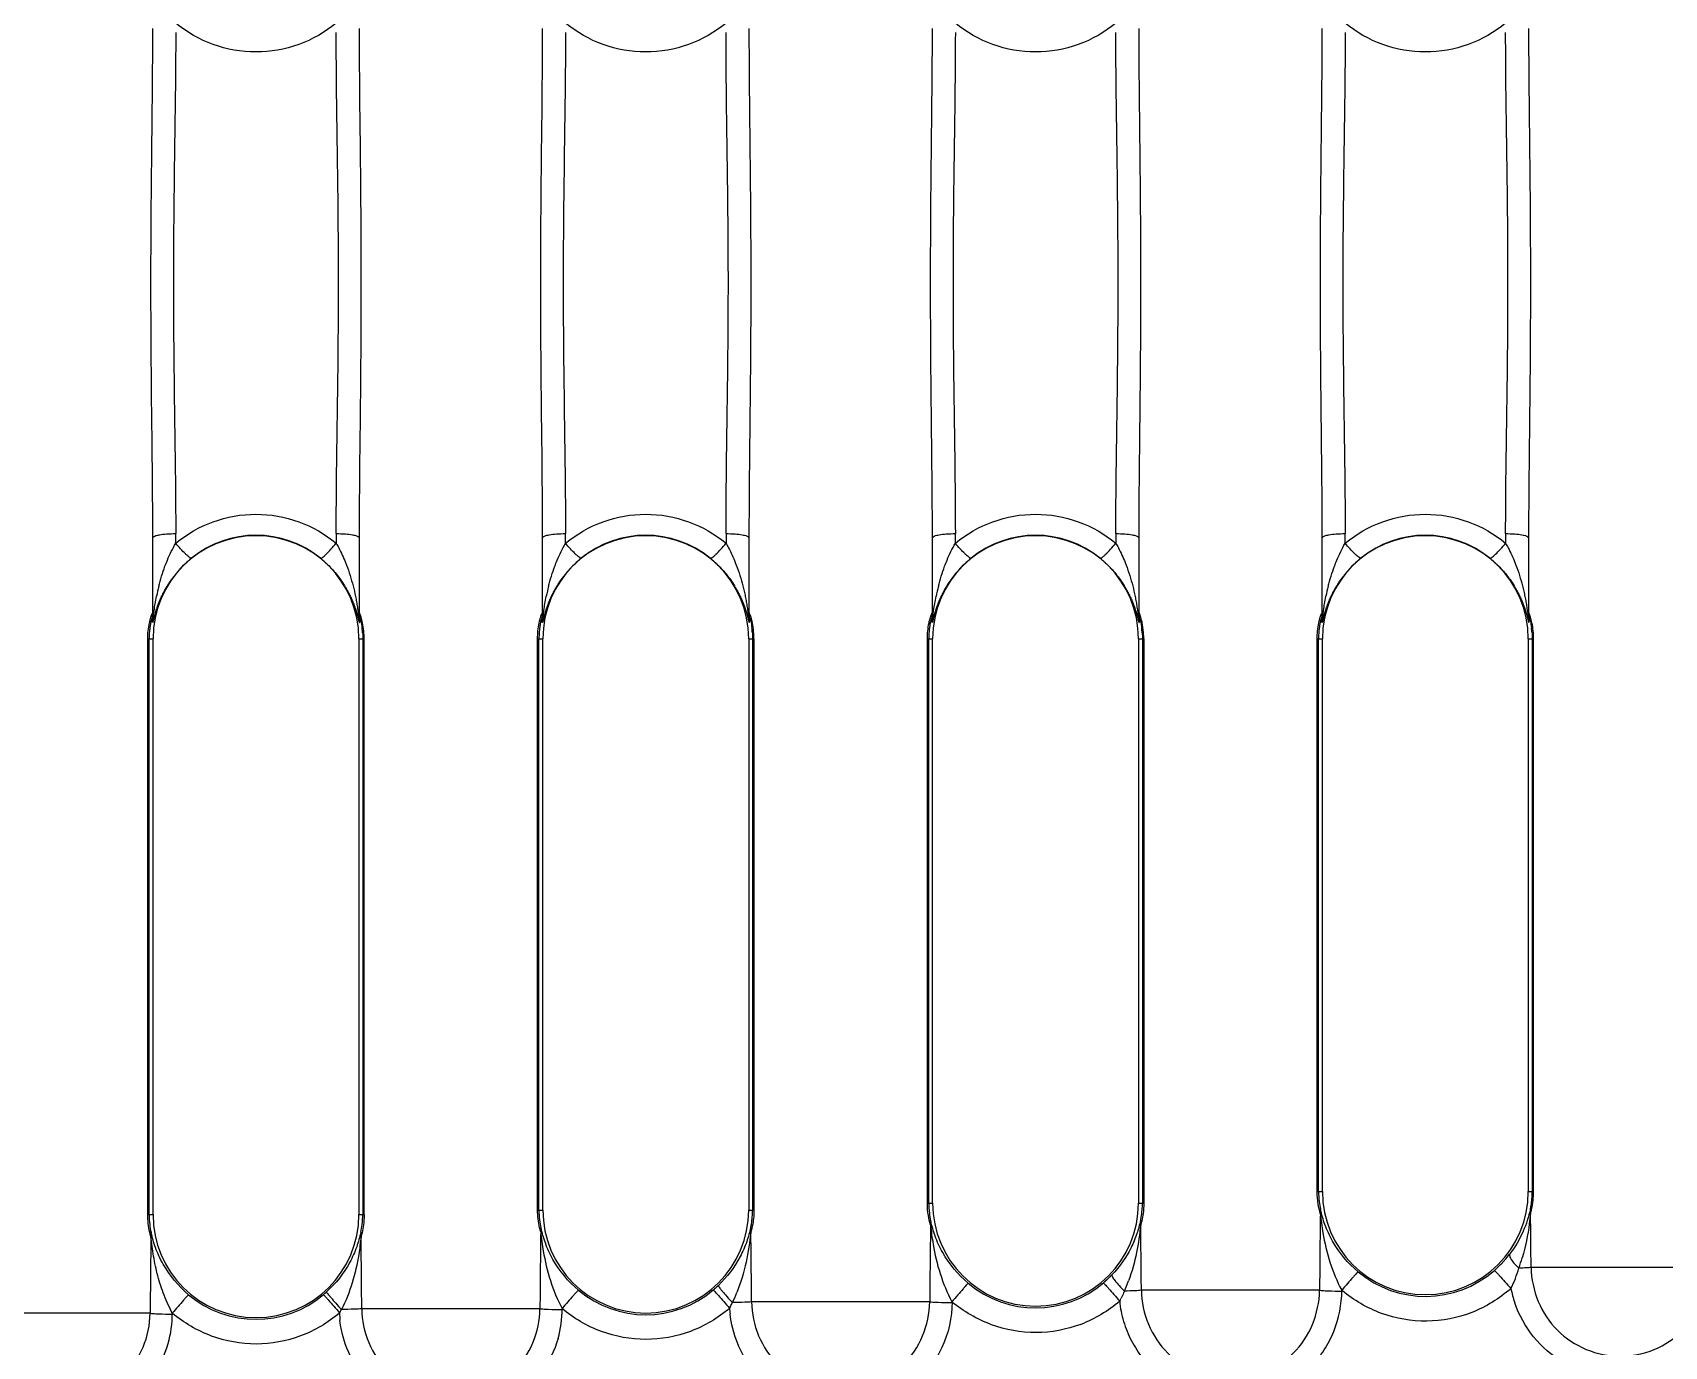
# Model space of a CAD drawing. Header units: millimetres. Extents: x 309 to 11345, y -1340 to 1318.
# Drawn here: x 10781.3 to 10852.8, y -633.1 to -575.5 of the extents above; entities that cross this region are included whole.
import ezdxf

# ---------------------------------------------------------------- set-up
doc = ezdxf.new("R2010")
doc.units = ezdxf.units.MM
doc.header["$LTSCALE"] = 16.335
doc.linetypes.add('HIDDEN', pattern=[0.2, 0.1, -0.1])
doc.layers.get('0').update_dxf_attribs({"linetype": 'CONTINUOUS'})
doc.layers.add('DEFAULT_2', color=8, linetype='HIDDEN')

msp = doc.modelspace()

# ---------------------------------------------------------------- linework, layer by layer
at = {"color": 7, "linetype": 'Continuous'}
for p, q in [((10787.558, -597.858), (10787.558, -597.436)), ((10794.596, -597.436), (10794.596, -597.858)), ((10804.651, -597.858), (10804.651, -597.436)), ((10811.69, -597.436), (10811.69, -597.858)), ((10821.745, -597.858), (10821.745, -597.436)), ((10828.783, -597.436), (10828.783, -597.858)), ((10838.838, -597.858), (10838.838, -597.436)), ((10845.877, -597.436), (10845.877, -597.858)), ((10786.552, -601.155), (10786.552, -597.615)), ((10795.602, -597.615), (10795.602, -601.155)), ((10803.646, -601.155), (10803.646, -597.615)), ((10812.695, -597.615), (10812.695, -601.155)), ((10820.739, -601.155), (10820.739, -597.615)), ((10829.789, -597.615), (10829.789, -601.155)), ((10837.833, -601.155), (10837.833, -597.615)), ((10846.882, -597.615), (10846.882, -601.155)), ((10786.333, -602.043), (10786.563, -602.043)), ((10786.333, -627.281), (10786.333, -602.043)), ((10786.392, -627.281), (10786.392, -602.043)), ((10786.563, -627.281), (10786.563, -602.043)), ((10795.59, -602.043), (10795.82, -602.043)), ((10795.59, -602.043), (10795.59, -627.281)), ((10795.762, -602.043), (10795.762, -627.281)), ((10795.82, -627.282), (10795.82, -602.043)), ((10803.427, -602.043), (10803.657, -602.043)), ((10803.427, -627.08), (10803.427, -602.043)), ((10803.485, -627.08), (10803.485, -602.043)), ((10803.657, -627.08), (10803.657, -602.043)), ((10812.684, -602.043), (10812.914, -602.043)), ((10812.684, -602.043), (10812.684, -627.08)), ((10812.855, -602.043), (10812.855, -627.08)), ((10812.914, -602.043), (10812.914, -627.08)), ((10820.52, -602.043), (10820.75, -602.043)), ((10820.52, -626.779), (10820.52, -602.043)), ((10820.579, -626.779), (10820.579, -602.043)), ((10820.75, -626.779), (10820.75, -602.043)), ((10829.777, -602.043), (10830.007, -602.043)), ((10829.777, -602.043), (10829.777, -626.779)), ((10829.949, -602.043), (10829.949, -626.779)), ((10830.007, -602.043), (10830.007, -626.779)), ((10837.614, -602.043), (10837.844, -602.043)), ((10837.614, -626.276), (10837.614, -602.043)), ((10837.672, -626.276), (10837.672, -602.043)), ((10837.844, -626.276), (10837.844, -602.043)), ((10846.871, -602.043), (10847.101, -602.043)), ((10846.871, -602.043), (10846.871, -626.276)), ((10847.042, -602.043), (10847.042, -626.276)), ((10847.101, -626.276), (10847.101, -602.043)), ((10820.52, -626.779), (10820.75, -626.779)), ((10829.777, -626.779), (10830.007, -626.779)), ((10837.614, -626.276), (10837.844, -626.276)), ((10846.871, -626.276), (10847.101, -626.276)), ((10786.333, -627.281), (10786.563, -627.281)), ((10795.59, -627.281), (10795.82, -627.281)), ((10803.427, -627.08), (10803.657, -627.08)), ((10812.684, -627.08), (10812.914, -627.08)), ((10854.812, -629.594), (10846.993, -629.594)), ((10837.716, -630.6), (10829.903, -630.6)), ((10786.436, -631.605), (10778.624, -631.605)), ((10803.529, -631.404), (10795.717, -631.404)), ((10820.622, -631.102), (10812.81, -631.102))]:
    msp.add_line(p, q, dxfattribs=at)
for centre, radius, start, end in [((10791.077, -602.043), 4.514, 0, 180), ((10791.077, -601.991), 4.481, 50.86466, 129.1354), ((10808.17, -602.043), 4.514, 0, 180), ((10808.17, -601.991), 4.481, 50.86466, 129.1354), ((10825.264, -602.043), 4.514, 0, 180), ((10825.264, -601.991), 4.481, 50.86466, 129.1354), ((10842.357, -602.043), 4.514, 0, 180), ((10842.357, -601.991), 4.481, 50.86466, 129.1354), ((10795.888, -602.04), 9.359, 165.79735, 168.55801), ((10812.981, -602.04), 9.359, 165.79735, 168.55801), ((10830.075, -602.04), 9.359, 165.79735, 168.55801), ((10847.168, -602.04), 9.359, 165.79735, 168.55801), ((10785.517, -600.93), 1.035, 348.04128, 359.98552), ((10796.636, -600.93), 1.035, 180.01362, 191.96027), ((10802.611, -600.93), 1.035, 348.04128, 359.98552), ((10813.73, -600.93), 1.035, 180.01362, 191.96027), ((10819.704, -600.93), 1.035, 348.04128, 359.98552), ((10830.823, -600.93), 1.035, 180.01362, 191.96027), ((10836.798, -600.93), 1.035, 348.04128, 359.98552), ((10847.917, -600.93), 1.035, 180.01362, 191.96027), ((10762.38, -602.22), 24.174, 2.11555, 2.55024), ((10785.559, -601.157), 0.993, 350.09504, 0.08389), ((10796.61, -601.154), 1.008, 180.06088, 189.89018), ((10820.871, -602.262), 25.272, 177.73738, 177.88282), ((10818.692, -602.175), 23.091, 177.44231, 177.73821), ((10791.732, -602.074), 4.031, 4.04084, 7.30981), ((10779.473, -602.22), 24.174, 2.11555, 2.55024), ((10802.653, -601.157), 0.993, 350.09504, 0.08389), ((10813.703, -601.154), 1.008, 180.06088, 189.89018), ((10837.965, -602.262), 25.272, 177.73738, 177.88282), ((10835.785, -602.175), 23.091, 177.44231, 177.73821), ((10808.825, -602.074), 4.031, 4.04084, 7.30981), ((10796.567, -602.22), 24.174, 2.11555, 2.55024), ((10819.746, -601.157), 0.993, 350.09504, 0.08389), ((10830.797, -601.154), 1.008, 180.06088, 189.89018), ((10855.058, -602.262), 25.272, 177.73738, 177.88282), ((10852.879, -602.175), 23.091, 177.44231, 177.73821), ((10825.919, -602.074), 4.031, 4.04084, 7.30981), ((10813.66, -602.22), 24.174, 2.11555, 2.55024), ((10836.84, -601.157), 0.993, 350.09504, 0.08389), ((10847.89, -601.154), 1.008, 180.06088, 189.89018), ((10872.152, -602.262), 25.272, 177.73738, 177.88282), ((10869.972, -602.175), 23.091, 177.44231, 177.73821), ((10843.012, -602.074), 4.031, 4.04084, 7.30981), ((10825.264, -626.779), 4.514, 180, 0), ((10842.357, -626.276), 4.514, 180, 0), ((10791.077, -627.281), 4.514, 180, 0), ((10808.17, -627.08), 4.514, 180, 0), ((11434.6, -635.008), 596.9, 179.253722, 179.576874), ((10226.299, -635.05), 620.718, 0.503649, 0.722529), ((11408.881, -635.979), 605.369, 179.248658, 179.567007), ((10208.526, -635.849), 604.303, 0.450075, 0.740892), ((11418.337, -635.532), 597.731, 179.252742, 179.575403), ((10230.115, -635.383), 599.807, 0.456952, 0.731214), ((11393.796, -636.22), 607.377, 179.24739, 179.564618), ((10186.862, -636.174), 608.873, 0.448827, 0.746627), ((10842.193, -626.049), 4.865, 318.53938, 322.48089), ((10838.776, -626.885), 8.155, 340.33354, 343.72566), ((10825.264, -626.787), 4.581, 229.87777, 310.45416), ((10822.767, -627.786), 6.999, 335.96738, 339.95802), ((10842.358, -626.284), 4.581, 229.88543, 311.28913), ((10791.077, -627.29), 4.581, 229.86667, 310.19174), ((10790.726, -626.877), 5.123, 310.21285, 312.27467), ((10808.171, -627.089), 4.581, 229.8742, 310.25887), ((10806.145, -628.29), 6.484, 333.9275, 338.15803), ((10825.446, -629.186), 3.982, 331.68344, 333.91889), ((10832.651, -630.819), 3.707, 183.9818, 185.58324), ((10850.751, -629.646), 4.724, 190.6546, 198.56307), ((10790.49, -629.259), 4.852, 331.20537, 333.26928), ((10798.999, -631.501), 4.258, 181.26462, 185.64622), ((10808.128, -629.359), 4.233, 331.37282, 332.57069), ((10816.723, -631.095), 4.887, 183.43989, 186.2239), ((10807.221, -628.891), 5.254, 332.60772, 334.66487)]:
    msp.add_arc(centre, radius, start, end, dxfattribs=at)
for points, knots in [([(10794.596, -575.058), (10794.109, -575.461), (10792.985, -576.106), (10791.077, -576.44), (10789.168, -576.106), (10788.045, -575.461), (10787.558, -575.058)], [0, 0, 0, 0, 0.249605, 0.500006, 0.750405, 1, 1, 1, 1]), ([(10811.69, -575.058), (10811.203, -575.461), (10810.079, -576.106), (10808.17, -576.44), (10806.262, -576.106), (10805.138, -575.461), (10804.651, -575.058)], [0, 0, 0, 0, 0.249605, 0.500006, 0.750405, 1, 1, 1, 1]), ([(10828.783, -575.058), (10828.296, -575.461), (10827.172, -576.106), (10825.264, -576.44), (10823.355, -576.106), (10822.232, -575.461), (10821.745, -575.058)], [0, 0, 0, 0, 0.249605, 0.500006, 0.750405, 1, 1, 1, 1]), ([(10845.877, -575.058), (10845.39, -575.461), (10844.266, -576.106), (10842.357, -576.44), (10840.449, -576.106), (10839.325, -575.461), (10838.838, -575.058)], [0, 0, 0, 0, 0.249605, 0.500006, 0.750405, 1, 1, 1, 1]), ([(10786.552, -597.615), (10786.552, -595.761), (10786.501, -592.042), (10786.458, -586.458), (10786.502, -580.874), (10786.552, -577.156), (10786.552, -575.301)], [0, 0, 0, 0, 0.249311, 0.500002, 0.750674, 1, 1, 1, 1]), ([(10787.558, -575.481), (10787.558, -577.304), (10787.494, -580.963), (10787.437, -586.458), (10787.494, -591.954), (10787.558, -595.612), (10787.558, -597.436)], [0, 0, 0, 0, 0.249108, 0.5, 0.750892, 1, 1, 1, 1]), ([(10794.596, -597.436), (10794.596, -595.612), (10794.659, -591.954), (10794.717, -586.458), (10794.659, -580.963), (10794.596, -577.304), (10794.596, -575.481)], [0, 0, 0, 0, 0.249107, 0.499999, 0.750892, 1, 1, 1, 1]), ([(10795.602, -575.301), (10795.602, -577.155), (10795.652, -580.874), (10795.696, -586.458), (10795.652, -592.042), (10795.602, -595.761), (10795.602, -597.615)], [0, 0, 0, 0, 0.249325, 0.5, 0.750675, 1, 1, 1, 1]), ([(10803.646, -597.615), (10803.646, -595.761), (10803.595, -592.042), (10803.551, -586.458), (10803.595, -580.874), (10803.646, -577.156), (10803.646, -575.301)], [0, 0, 0, 0, 0.249311, 0.500002, 0.750674, 1, 1, 1, 1]), ([(10804.651, -575.481), (10804.651, -577.304), (10804.588, -580.963), (10804.53, -586.458), (10804.588, -591.954), (10804.651, -595.612), (10804.651, -597.436)], [0, 0, 0, 0, 0.249108, 0.5, 0.750892, 1, 1, 1, 1]), ([(10811.69, -597.436), (10811.689, -595.612), (10811.753, -591.954), (10811.81, -586.458), (10811.753, -580.963), (10811.69, -577.304), (10811.69, -575.481)], [0, 0, 0, 0, 0.249107, 0.499999, 0.750892, 1, 1, 1, 1]), ([(10812.695, -575.301), (10812.695, -577.155), (10812.746, -580.874), (10812.79, -586.458), (10812.746, -592.042), (10812.695, -595.761), (10812.695, -597.615)], [0, 0, 0, 0, 0.249324, 0.499998, 0.750687, 1, 1, 1, 1]), ([(10820.739, -597.615), (10820.739, -595.761), (10820.688, -592.042), (10820.645, -586.458), (10820.689, -580.874), (10820.739, -577.156), (10820.739, -575.301)], [0, 0, 0, 0, 0.249311, 0.500002, 0.750674, 1, 1, 1, 1]), ([(10821.745, -575.481), (10821.745, -577.304), (10821.681, -580.963), (10821.624, -586.458), (10821.681, -591.954), (10821.745, -595.612), (10821.745, -597.436)], [0, 0, 0, 0, 0.249108, 0.5, 0.750892, 1, 1, 1, 1]), ([(10828.783, -597.436), (10828.783, -595.612), (10828.846, -591.954), (10828.904, -586.458), (10828.846, -580.963), (10828.783, -577.304), (10828.783, -575.481)], [0, 0, 0, 0, 0.249107, 0.499999, 0.750892, 1, 1, 1, 1]), ([(10829.789, -575.301), (10829.789, -577.155), (10829.839, -580.874), (10829.883, -586.458), (10829.839, -592.042), (10829.789, -595.761), (10829.789, -597.615)], [0, 0, 0, 0, 0.249324, 0.499998, 0.750687, 1, 1, 1, 1]), ([(10837.833, -597.615), (10837.833, -595.761), (10837.782, -592.042), (10837.738, -586.458), (10837.782, -580.874), (10837.833, -577.156), (10837.833, -575.301)], [0, 0, 0, 0, 0.249311, 0.500002, 0.750674, 1, 1, 1, 1]), ([(10838.838, -575.481), (10838.838, -577.304), (10838.775, -580.963), (10838.717, -586.458), (10838.775, -591.954), (10838.838, -595.612), (10838.838, -597.436)], [0, 0, 0, 0, 0.249108, 0.5, 0.750892, 1, 1, 1, 1]), ([(10845.877, -597.436), (10845.876, -595.612), (10845.94, -591.954), (10845.997, -586.458), (10845.94, -580.963), (10845.877, -577.304), (10845.877, -575.481)], [0, 0, 0, 0, 0.249107, 0.499999, 0.750892, 1, 1, 1, 1]), ([(10846.882, -575.301), (10846.882, -577.156), (10846.933, -580.874), (10846.977, -586.458), (10846.933, -592.042), (10846.882, -595.761), (10846.882, -597.615)], [0, 0, 0, 0, 0.249332, 0.5, 0.750668, 1, 1, 1, 1]), ([(10787.558, -597.858), (10788.045, -597.456), (10789.168, -596.811), (10791.077, -596.476), (10792.985, -596.811), (10794.109, -597.456), (10794.596, -597.858)], [0, 0, 0, 0, 0.249605, 0.500006, 0.750405, 1, 1, 1, 1]), ([(10804.651, -597.858), (10805.138, -597.456), (10806.262, -596.811), (10808.17, -596.476), (10810.079, -596.811), (10811.203, -597.456), (10811.69, -597.858)], [0, 0, 0, 0, 0.249605, 0.500006, 0.750405, 1, 1, 1, 1]), ([(10821.745, -597.858), (10822.232, -597.456), (10823.355, -596.811), (10825.264, -596.476), (10827.172, -596.811), (10828.296, -597.456), (10828.783, -597.858)], [0, 0, 0, 0, 0.249605, 0.500006, 0.750405, 1, 1, 1, 1]), ([(10838.838, -597.858), (10839.325, -597.456), (10840.449, -596.811), (10842.357, -596.476), (10844.266, -596.811), (10845.39, -597.456), (10845.877, -597.858)], [0, 0, 0, 0, 0.249605, 0.500006, 0.750405, 1, 1, 1, 1]), ([(10786.552, -597.615), (10786.552, -597.579), (10786.682, -597.52), (10786.87, -597.481), (10787.189, -597.443), (10787.424, -597.436), (10787.558, -597.436)], [0, 0, 0, 0, 0.105188, 0.315079, 0.615704, 1, 1, 1, 1]), ([(10794.596, -597.436), (10794.73, -597.436), (10794.964, -597.443), (10795.284, -597.481), (10795.472, -597.52), (10795.601, -597.579), (10795.602, -597.615)], [0, 0, 0, 0, 0.384296, 0.684921, 0.894812, 1, 1, 1, 1]), ([(10803.646, -597.615), (10803.646, -597.579), (10803.776, -597.52), (10803.963, -597.481), (10804.283, -597.443), (10804.518, -597.436), (10804.651, -597.436)], [0, 0, 0, 0, 0.105188, 0.315079, 0.615704, 1, 1, 1, 1]), ([(10811.69, -597.436), (10811.823, -597.436), (10812.058, -597.443), (10812.377, -597.481), (10812.565, -597.52), (10812.695, -597.579), (10812.695, -597.615)], [0, 0, 0, 0, 0.384296, 0.684921, 0.894812, 1, 1, 1, 1]), ([(10820.739, -597.615), (10820.739, -597.579), (10820.869, -597.52), (10821.057, -597.481), (10821.376, -597.443), (10821.611, -597.436), (10821.745, -597.436)], [0, 0, 0, 0, 0.105188, 0.315079, 0.615704, 1, 1, 1, 1]), ([(10828.783, -597.436), (10828.917, -597.436), (10829.151, -597.443), (10829.471, -597.481), (10829.659, -597.52), (10829.788, -597.579), (10829.789, -597.615)], [0, 0, 0, 0, 0.384296, 0.684921, 0.894812, 1, 1, 1, 1]), ([(10837.833, -597.615), (10837.833, -597.579), (10837.963, -597.52), (10838.15, -597.481), (10838.47, -597.443), (10838.705, -597.436), (10838.838, -597.436)], [0, 0, 0, 0, 0.105188, 0.315079, 0.615704, 1, 1, 1, 1]), ([(10845.877, -597.436), (10846.01, -597.436), (10846.245, -597.443), (10846.564, -597.481), (10846.752, -597.52), (10846.882, -597.579), (10846.882, -597.615)], [0, 0, 0, 0, 0.384296, 0.684921, 0.894812, 1, 1, 1, 1]), ([(10787.088, -598.865), (10787.122, -598.776), (10787.258, -598.431), (10787.42, -598.097), (10787.558, -597.858)], [0, 0, 0, 0, 0.256402, 1, 1, 1, 1]), ([(10788.248, -598.515), (10788.236, -598.518), (10788.2, -598.502), (10788.145, -598.466), (10788.069, -598.403), (10787.94, -598.284), (10787.766, -598.1), (10787.628, -597.942), (10787.558, -597.858)], [0, 0, 0, 0, 0.038918, 0.110645, 0.213333, 0.343086, 0.66087, 1, 1, 1, 1]), ([(10793.905, -598.515), (10793.916, -598.518), (10793.948, -598.505), (10793.998, -598.473), (10794.07, -598.417), (10794.197, -598.301), (10794.376, -598.113), (10794.521, -597.948), (10794.596, -597.858)], [0, 0, 0, 0, 0.034384, 0.097734, 0.191301, 0.314583, 0.635993, 1, 1, 1, 1]), ([(10794.596, -597.858), (10794.634, -597.924), (10794.785, -598.198), (10794.915, -598.483), (10795.003, -598.703)], [0, 0, 0, 0, 0.242865, 1, 1, 1, 1]), ([(10804.182, -598.865), (10804.215, -598.776), (10804.351, -598.431), (10804.514, -598.097), (10804.651, -597.858)], [0, 0, 0, 0, 0.256402, 1, 1, 1, 1]), ([(10805.342, -598.515), (10805.33, -598.518), (10805.294, -598.502), (10805.239, -598.466), (10805.162, -598.403), (10805.033, -598.284), (10804.86, -598.1), (10804.721, -597.942), (10804.651, -597.858)], [0, 0, 0, 0, 0.038918, 0.110645, 0.213333, 0.343086, 0.66087, 1, 1, 1, 1]), ([(10810.999, -598.515), (10811.009, -598.518), (10811.041, -598.505), (10811.092, -598.473), (10811.163, -598.417), (10811.29, -598.301), (10811.469, -598.113), (10811.614, -597.948), (10811.69, -597.858)], [0, 0, 0, 0, 0.034384, 0.097734, 0.191301, 0.314583, 0.635993, 1, 1, 1, 1]), ([(10811.69, -597.858), (10811.727, -597.924), (10811.878, -598.198), (10812.008, -598.483), (10812.096, -598.703)], [0, 0, 0, 0, 0.242865, 1, 1, 1, 1]), ([(10821.275, -598.865), (10821.309, -598.776), (10821.445, -598.431), (10821.607, -598.097), (10821.745, -597.858)], [0, 0, 0, 0, 0.256402, 1, 1, 1, 1]), ([(10822.435, -598.515), (10822.423, -598.518), (10822.387, -598.502), (10822.332, -598.466), (10822.256, -598.403), (10822.127, -598.284), (10821.953, -598.1), (10821.815, -597.942), (10821.745, -597.858)], [0, 0, 0, 0, 0.038918, 0.110645, 0.213333, 0.343086, 0.66087, 1, 1, 1, 1]), ([(10828.092, -598.515), (10828.103, -598.518), (10828.135, -598.505), (10828.185, -598.473), (10828.257, -598.417), (10828.384, -598.301), (10828.563, -598.113), (10828.708, -597.948), (10828.783, -597.858)], [0, 0, 0, 0, 0.034384, 0.097734, 0.191301, 0.314583, 0.635993, 1, 1, 1, 1]), ([(10828.783, -597.858), (10828.821, -597.924), (10828.972, -598.198), (10829.102, -598.483), (10829.19, -598.703)], [0, 0, 0, 0, 0.242865, 1, 1, 1, 1]), ([(10838.369, -598.865), (10838.402, -598.776), (10838.538, -598.431), (10838.701, -598.097), (10838.838, -597.858)], [0, 0, 0, 0, 0.256402, 1, 1, 1, 1]), ([(10839.529, -598.515), (10839.517, -598.518), (10839.481, -598.502), (10839.426, -598.466), (10839.349, -598.403), (10839.22, -598.284), (10839.047, -598.1), (10838.908, -597.942), (10838.838, -597.858)], [0, 0, 0, 0, 0.038918, 0.110645, 0.213333, 0.343086, 0.66087, 1, 1, 1, 1]), ([(10845.186, -598.515), (10845.196, -598.518), (10845.228, -598.505), (10845.279, -598.473), (10845.35, -598.417), (10845.477, -598.301), (10845.656, -598.113), (10845.801, -597.948), (10845.877, -597.858)], [0, 0, 0, 0, 0.034384, 0.097734, 0.191301, 0.314583, 0.635993, 1, 1, 1, 1]), ([(10845.877, -597.858), (10845.914, -597.924), (10846.065, -598.198), (10846.195, -598.483), (10846.283, -598.703)], [0, 0, 0, 0, 0.242865, 1, 1, 1, 1]), ([(10788.248, -598.515), (10788.149, -598.595), (10787.769, -598.93), (10787.441, -599.325), (10787.236, -599.643)], [0, 0, 0, 0, 0.252968, 1, 1, 1, 1]), ([(10805.342, -598.515), (10805.242, -598.595), (10804.862, -598.93), (10804.534, -599.325), (10804.329, -599.643)], [0, 0, 0, 0, 0.252968, 1, 1, 1, 1]), ([(10822.435, -598.515), (10822.336, -598.595), (10821.956, -598.93), (10821.628, -599.325), (10821.423, -599.643)], [0, 0, 0, 0, 0.252968, 1, 1, 1, 1]), ([(10839.529, -598.515), (10839.429, -598.595), (10839.049, -598.93), (10838.721, -599.325), (10838.516, -599.643)], [0, 0, 0, 0, 0.252968, 1, 1, 1, 1]), ([(10786.552, -601.156), (10786.552, -601.269), (10786.615, -600.73), (10786.651, -600.531), (10786.693, -600.291), (10786.715, -600.184)], [0, 0, 0, 0, 0.344457, 0.666871, 1, 1, 1, 1]), ([(10795.305, -599.615), (10795.346, -599.769), (10795.402, -600.001), (10795.465, -600.312), (10795.505, -600.542), (10795.541, -600.769), (10795.564, -600.947), (10795.583, -601.089), (10795.586, -601.14), (10795.602, -601.205), (10795.602, -601.167), (10795.602, -601.155)], [0, 0, 0, 0, 0.292118, 0.43776, 0.581279, 0.721057, 0.856797, 0.920099, 0.965443, 0.979589, 1, 1, 1, 1]), ([(10803.646, -601.156), (10803.646, -601.269), (10803.708, -600.73), (10803.744, -600.531), (10803.787, -600.291), (10803.809, -600.184)], [0, 0, 0, 0, 0.344457, 0.666871, 1, 1, 1, 1]), ([(10812.398, -599.615), (10812.44, -599.769), (10812.496, -600.001), (10812.558, -600.312), (10812.599, -600.542), (10812.634, -600.769), (10812.657, -600.947), (10812.676, -601.089), (10812.679, -601.14), (10812.695, -601.205), (10812.695, -601.167), (10812.695, -601.155)], [0, 0, 0, 0, 0.292118, 0.43776, 0.581279, 0.721057, 0.856797, 0.920099, 0.965443, 0.979589, 1, 1, 1, 1]), ([(10820.739, -601.156), (10820.739, -601.269), (10820.802, -600.73), (10820.838, -600.531), (10820.88, -600.291), (10820.902, -600.184)], [0, 0, 0, 0, 0.344457, 0.666871, 1, 1, 1, 1]), ([(10829.492, -599.615), (10829.533, -599.769), (10829.589, -600.001), (10829.652, -600.312), (10829.692, -600.542), (10829.728, -600.769), (10829.751, -600.947), (10829.77, -601.089), (10829.773, -601.14), (10829.789, -601.205), (10829.789, -601.167), (10829.789, -601.155)], [0, 0, 0, 0, 0.292118, 0.43776, 0.581279, 0.721057, 0.856797, 0.920099, 0.965443, 0.979589, 1, 1, 1, 1]), ([(10837.833, -601.156), (10837.833, -601.269), (10837.895, -600.73), (10837.931, -600.531), (10837.974, -600.291), (10837.996, -600.184)], [0, 0, 0, 0, 0.344457, 0.666871, 1, 1, 1, 1]), ([(10846.585, -599.615), (10846.627, -599.769), (10846.683, -600.001), (10846.745, -600.312), (10846.786, -600.542), (10846.821, -600.769), (10846.844, -600.947), (10846.863, -601.089), (10846.866, -601.14), (10846.882, -601.205), (10846.882, -601.167), (10846.882, -601.155)], [0, 0, 0, 0, 0.292118, 0.43776, 0.581279, 0.721057, 0.856797, 0.920099, 0.965443, 0.979589, 1, 1, 1, 1]), ([(10786.333, -602.043), (10786.333, -601.81), (10786.364, -601.487), (10786.456, -601.124), (10786.5, -600.99), (10786.523, -600.942)], [0, 0, 0, 0, 0.624758, 0.85802, 1, 1, 1, 1]), ([(10786.523, -600.942), (10786.529, -600.931), (10786.542, -600.893), (10786.552, -600.923), (10786.552, -600.931)], [0, 0, 0, 0, 0.641827, 1, 1, 1, 1]), ([(10795.631, -600.942), (10795.625, -600.931), (10795.611, -600.893), (10795.602, -600.923), (10795.602, -600.931)], [0, 0, 0, 0, 0.642464, 1, 1, 1, 1]), ([(10795.82, -602.043), (10795.82, -601.81), (10795.79, -601.487), (10795.698, -601.124), (10795.654, -600.99), (10795.631, -600.942)], [0, 0, 0, 0, 0.62455, 0.85792, 1, 1, 1, 1]), ([(10803.427, -602.043), (10803.427, -601.81), (10803.457, -601.487), (10803.549, -601.124), (10803.594, -600.99), (10803.617, -600.942)], [0, 0, 0, 0, 0.624758, 0.85802, 1, 1, 1, 1]), ([(10803.617, -600.942), (10803.622, -600.931), (10803.636, -600.893), (10803.646, -600.923), (10803.646, -600.931)], [0, 0, 0, 0, 0.641827, 1, 1, 1, 1]), ([(10812.914, -602.043), (10812.914, -601.961), (10812.908, -601.799), (10812.886, -601.573), (10812.844, -601.346), (10812.816, -601.195), (10812.695, -600.843), (10812.695, -600.931)], [0, 0, 0, 0, 0.215172, 0.421412, 0.609621, 0.770699, 1, 1, 1, 1]), ([(10820.52, -602.043), (10820.52, -601.81), (10820.551, -601.487), (10820.643, -601.124), (10820.687, -600.99), (10820.71, -600.942)], [0, 0, 0, 0, 0.624758, 0.85802, 1, 1, 1, 1]), ([(10820.71, -600.942), (10820.716, -600.931), (10820.729, -600.893), (10820.739, -600.923), (10820.739, -600.931)], [0, 0, 0, 0, 0.641827, 1, 1, 1, 1]), ([(10830.007, -602.043), (10830.007, -601.961), (10830.001, -601.799), (10829.979, -601.573), (10829.937, -601.346), (10829.91, -601.195), (10829.789, -600.843), (10829.789, -600.931)], [0, 0, 0, 0, 0.215172, 0.421412, 0.609621, 0.770699, 1, 1, 1, 1]), ([(10837.614, -602.043), (10837.614, -601.81), (10837.644, -601.487), (10837.736, -601.124), (10837.781, -600.99), (10837.804, -600.942)], [0, 0, 0, 0, 0.624758, 0.85802, 1, 1, 1, 1]), ([(10837.804, -600.942), (10837.809, -600.931), (10837.823, -600.893), (10837.833, -600.923), (10837.833, -600.931)], [0, 0, 0, 0, 0.641827, 1, 1, 1, 1]), ([(10846.911, -600.942), (10846.905, -600.931), (10846.892, -600.893), (10846.882, -600.923), (10846.882, -600.931)], [0, 0, 0, 0, 0.642415, 1, 1, 1, 1]), ([(10847.101, -602.043), (10847.101, -601.81), (10847.07, -601.487), (10846.979, -601.124), (10846.934, -600.99), (10846.911, -600.942)], [0, 0, 0, 0, 0.624552, 0.857923, 1, 1, 1, 1]), ([(10786.417, -601.621), (10786.413, -601.655), (10786.399, -601.795), (10786.392, -601.936), (10786.392, -602.043)], [0, 0, 0, 0, 0.240834, 1, 1, 1, 1]), ([(10786.53, -601.145), (10786.529, -601.139), (10786.527, -601.122), (10786.501, -601.16), (10786.492, -601.21), (10786.461, -601.319), (10786.438, -601.457), (10786.423, -601.564), (10786.417, -601.621)], [0, 0, 0, 0, 0.030803, 0.058491, 0.180435, 0.388705, 0.667761, 1, 1, 1, 1]), ([(10795.624, -601.145), (10795.624, -601.139), (10795.626, -601.123), (10795.65, -601.153), (10795.657, -601.198), (10795.687, -601.292), (10795.708, -601.415), (10795.723, -601.509), (10795.73, -601.561)], [0, 0, 0, 0, 0.034043, 0.059513, 0.177445, 0.383241, 0.662653, 1, 1, 1, 1]), ([(10803.51, -601.621), (10803.506, -601.655), (10803.492, -601.795), (10803.485, -601.936), (10803.485, -602.043)], [0, 0, 0, 0, 0.240834, 1, 1, 1, 1]), ([(10803.623, -601.145), (10803.623, -601.139), (10803.62, -601.122), (10803.595, -601.16), (10803.586, -601.21), (10803.555, -601.319), (10803.532, -601.457), (10803.517, -601.564), (10803.51, -601.621)], [0, 0, 0, 0, 0.030803, 0.058491, 0.180435, 0.388705, 0.667761, 1, 1, 1, 1]), ([(10812.718, -601.145), (10812.718, -601.139), (10812.719, -601.123), (10812.744, -601.153), (10812.751, -601.198), (10812.78, -601.292), (10812.802, -601.415), (10812.817, -601.509), (10812.823, -601.561)], [0, 0, 0, 0, 0.034043, 0.059513, 0.177445, 0.383241, 0.662653, 1, 1, 1, 1]), ([(10820.604, -601.621), (10820.6, -601.655), (10820.586, -601.795), (10820.579, -601.936), (10820.579, -602.043)], [0, 0, 0, 0, 0.240834, 1, 1, 1, 1]), ([(10820.717, -601.145), (10820.716, -601.139), (10820.714, -601.122), (10820.688, -601.16), (10820.679, -601.21), (10820.648, -601.319), (10820.625, -601.457), (10820.61, -601.564), (10820.604, -601.621)], [0, 0, 0, 0, 0.030803, 0.058491, 0.180435, 0.388705, 0.667761, 1, 1, 1, 1]), ([(10829.811, -601.145), (10829.811, -601.139), (10829.813, -601.123), (10829.837, -601.153), (10829.844, -601.198), (10829.874, -601.292), (10829.895, -601.415), (10829.91, -601.509), (10829.917, -601.561)], [0, 0, 0, 0, 0.034043, 0.059513, 0.177445, 0.383241, 0.662653, 1, 1, 1, 1]), ([(10837.697, -601.621), (10837.693, -601.655), (10837.679, -601.795), (10837.672, -601.936), (10837.672, -602.043)], [0, 0, 0, 0, 0.240834, 1, 1, 1, 1]), ([(10837.81, -601.145), (10837.81, -601.139), (10837.807, -601.122), (10837.782, -601.16), (10837.773, -601.21), (10837.742, -601.319), (10837.719, -601.457), (10837.704, -601.564), (10837.697, -601.621)], [0, 0, 0, 0, 0.030803, 0.058491, 0.180435, 0.388705, 0.667761, 1, 1, 1, 1]), ([(10846.905, -601.145), (10846.905, -601.139), (10846.906, -601.123), (10846.931, -601.153), (10846.938, -601.198), (10846.967, -601.292), (10846.989, -601.415), (10847.004, -601.509), (10847.01, -601.561)], [0, 0, 0, 0, 0.034043, 0.059513, 0.177445, 0.383241, 0.662653, 1, 1, 1, 1]), ([(10820.657, -627.736), (10820.618, -627.601), (10820.541, -627.286), (10820.523, -626.961), (10820.52, -626.779)], [0, 0, 0, 0, 0.43587, 1, 1, 1, 1]), ([(10820.579, -626.779), (10820.579, -626.923), (10820.596, -627.183), (10820.636, -627.441), (10820.663, -627.553)], [0, 0, 0, 0, 0.556039, 1, 1, 1, 1]), ([(10829.867, -627.547), (10829.879, -627.496), (10829.927, -627.243), (10829.949, -626.984), (10829.949, -626.779)], [0, 0, 0, 0, 0.20174, 1, 1, 1, 1]), ([(10830.007, -626.779), (10830.007, -626.871), (10829.995, -627.191), (10829.941, -627.511), (10829.873, -627.729)], [0, 0, 0, 0, 0.288929, 1, 1, 1, 1]), ([(10837.75, -627.233), (10837.712, -627.098), (10837.635, -626.783), (10837.617, -626.458), (10837.614, -626.276)], [0, 0, 0, 0, 0.435977, 1, 1, 1, 1]), ([(10837.672, -626.276), (10837.672, -626.42), (10837.69, -626.68), (10837.729, -626.938), (10837.756, -627.05)], [0, 0, 0, 0, 0.555939, 1, 1, 1, 1]), ([(10846.961, -627.042), (10846.973, -626.991), (10847.021, -626.739), (10847.042, -626.481), (10847.042, -626.276)], [0, 0, 0, 0, 0.202291, 1, 1, 1, 1]), ([(10846.968, -627.223), (10846.986, -627.163), (10847.067, -626.854), (10847.101, -626.532), (10847.101, -626.276)], [0, 0, 0, 0, 0.196897, 1, 1, 1, 1]), ([(10786.471, -628.242), (10786.452, -628.182), (10786.368, -627.869), (10786.333, -627.543), (10786.333, -627.281)], [0, 0, 0, 0, 0.193941, 1, 1, 1, 1]), ([(10786.392, -627.281), (10786.392, -627.427), (10786.409, -627.687), (10786.449, -627.946), (10786.476, -628.058)], [0, 0, 0, 0, 0.55649, 1, 1, 1, 1]), ([(10795.678, -628.056), (10795.705, -627.944), (10795.744, -627.686), (10795.762, -627.426), (10795.762, -627.281)], [0, 0, 0, 0, 0.444073, 1, 1, 1, 1]), ([(10795.82, -627.282), (10795.82, -627.376), (10795.807, -627.699), (10795.752, -628.021), (10795.684, -628.239)], [0, 0, 0, 0, 0.289855, 1, 1, 1, 1]), ([(10803.564, -628.041), (10803.545, -627.981), (10803.462, -627.668), (10803.427, -627.341), (10803.427, -627.08)], [0, 0, 0, 0, 0.194095, 1, 1, 1, 1]), ([(10803.485, -627.08), (10803.485, -627.225), (10803.503, -627.486), (10803.542, -627.744), (10803.57, -627.857)], [0, 0, 0, 0, 0.556327, 1, 1, 1, 1]), ([(10812.772, -627.852), (10812.784, -627.802), (10812.833, -627.547), (10812.855, -627.287), (10812.855, -627.08)], [0, 0, 0, 0, 0.200765, 1, 1, 1, 1]), ([(10812.914, -627.08), (10812.914, -627.174), (10812.901, -627.496), (10812.846, -627.817), (10812.778, -628.035)], [0, 0, 0, 0, 0.289665, 1, 1, 1, 1]), ([(10837.75, -627.233), (10837.78, -627.517), (10837.871, -628.237), (10838.142, -629.379), (10838.476, -630.206), (10838.69, -630.598)], [0, 0, 0, 0, 0.243943, 0.619051, 1, 1, 1, 1]), ([(10839.406, -629.788), (10838.959, -629.412), (10838.401, -628.742), (10837.945, -627.757), (10837.811, -627.276), (10837.756, -627.05)], [0, 0, 0, 0, 0.539799, 0.784716, 1, 1, 1, 1]), ([(10846.961, -627.042), (10846.883, -627.372), (10846.666, -628.071), (10846.288, -628.704), (10846.052, -629.012)], [0, 0, 0, 0, 0.466083, 1, 1, 1, 1]), ([(10846.968, -627.223), (10846.952, -627.376), (10846.878, -628.033), (10846.747, -628.684), (10846.604, -629.171)], [0, 0, 0, 0, 0.233036, 1, 1, 1, 1]), ([(10788.124, -630.792), (10787.679, -630.416), (10787.121, -629.747), (10786.665, -628.764), (10786.531, -628.284), (10786.476, -628.058)], [0, 0, 0, 0, 0.540051, 0.785078, 1, 1, 1, 1]), ([(10795.678, -628.056), (10795.627, -628.27), (10795.501, -628.723), (10795.084, -629.655), (10794.578, -630.298), (10794.172, -630.668)], [0, 0, 0, 0, 0.215596, 0.46078, 1, 1, 1, 1]), ([(10803.564, -628.04), (10803.594, -628.324), (10803.685, -629.043), (10803.956, -630.184), (10804.29, -631.01), (10804.503, -631.401)], [0, 0, 0, 0, 0.243873, 0.619002, 1, 1, 1, 1]), ([(10805.218, -630.592), (10804.772, -630.216), (10804.214, -629.546), (10803.759, -628.563), (10803.624, -628.082), (10803.57, -627.857)], [0, 0, 0, 0, 0.539999, 0.785007, 1, 1, 1, 1]), ([(10812.772, -627.852), (10812.723, -628.058), (10812.603, -628.495), (10812.209, -629.395), (10811.735, -630.021), (10811.353, -630.385)], [0, 0, 0, 0, 0.216208, 0.461532, 1, 1, 1, 1]), ([(10812.778, -628.035), (10812.731, -628.481), (10812.601, -629.388), (10812.338, -630.269), (10812.164, -630.702)], [0, 0, 0, 0, 0.489705, 1, 1, 1, 1]), ([(10820.657, -627.736), (10820.687, -628.02), (10820.777, -628.74), (10821.049, -629.882), (10821.383, -630.709), (10821.596, -631.1)], [0, 0, 0, 0, 0.24393, 0.619031, 1, 1, 1, 1]), ([(10822.312, -630.29), (10821.864, -629.915), (10821.307, -629.244), (10820.852, -628.259), (10820.716, -627.78), (10820.663, -627.553)], [0, 0, 0, 0, 0.540013, 0.78481, 1, 1, 1, 1]), ([(10829.867, -627.547), (10829.821, -627.738), (10829.712, -628.143), (10829.362, -628.98), (10828.946, -629.569), (10828.61, -629.92)], [0, 0, 0, 0, 0.217385, 0.463113, 1, 1, 1, 1]), ([(10829.873, -627.729), (10829.831, -628.137), (10829.715, -628.969), (10829.489, -629.781), (10829.342, -630.184)], [0, 0, 0, 0, 0.488779, 1, 1, 1, 1]), ([(10787.428, -631.642), (10787.299, -631.37), (10787.032, -630.831), (10786.763, -629.973), (10786.576, -629.109), (10786.499, -628.53), (10786.471, -628.242)], [0, 0, 0, 0, 0.254693, 0.50687, 0.756396, 1, 1, 1, 1]), ([(10795.684, -628.239), (10795.656, -628.503), (10795.519, -629.601), (10795.21, -630.692), (10794.824, -631.442)], [0, 0, 0, 0, 0.239001, 1, 1, 1, 1]), ([(10846.052, -629.012), (10846.038, -629.041), (10846.053, -629.136), (10846.177, -629.353), (10846.334, -629.516), (10846.455, -629.63)], [0, 0, 0, 0, 0.128723, 0.343223, 1, 1, 1, 1]), ([(10855.795, -629.603), (10855.787, -630.17), (10855.581, -631.315), (10854.693, -632.809), (10853.347, -633.911), (10851.704, -634.482), (10849.966, -634.458), (10848.339, -633.841), (10847.03, -632.699), (10846.458, -631.687), (10846.273, -631.15)], [0, 0, 0, 0, 0.124944, 0.249954, 0.374968, 0.499987, 0.625007, 0.750026, 0.875039, 1, 1, 1, 1]), ([(10846.993, -629.594), (10846.928, -629.607), (10846.748, -629.616), (10846.569, -629.626), (10846.455, -629.63)], [0, 0, 0, 0, 0.368605, 1, 1, 1, 1]), ([(10846.993, -629.594), (10846.999, -630.101), (10847.216, -631.121), (10848.075, -632.42), (10849.376, -633.278), (10850.901, -633.597), (10852.427, -633.281), (10853.729, -632.425), (10854.59, -631.124), (10854.807, -630.102), (10854.812, -629.594)], [0, 0, 0, 0, 0.125101, 0.250058, 0.375009, 0.499813, 0.624593, 0.749542, 0.874633, 1, 1, 1, 1]), ([(10822.312, -630.29), (10822.303, -630.294), (10822.281, -630.32), (10822.234, -630.365), (10822.166, -630.442), (10822.033, -630.59), (10821.84, -630.813), (10821.678, -631.003), (10821.594, -631.103)], [0, 0, 0, 0, 0.027264, 0.088987, 0.18379, 0.310197, 0.639107, 1, 1, 1, 1]), ([(10828.237, -630.273), (10828.245, -630.278), (10828.267, -630.302), (10828.313, -630.348), (10828.381, -630.423), (10828.513, -630.57), (10828.706, -630.791), (10828.867, -630.978), (10828.951, -631.077)], [0, 0, 0, 0, 0.027182, 0.088788, 0.18344, 0.309682, 0.63842, 1, 1, 1, 1]), ([(10828.61, -629.92), (10828.606, -629.931), (10828.612, -629.963), (10828.652, -630.049), (10828.76, -630.199), (10828.937, -630.406), (10829.081, -630.557), (10829.159, -630.636)], [0, 0, 0, 0, 0.03685, 0.100934, 0.316237, 0.63496, 1, 1, 1, 1]), ([(10839.406, -629.788), (10839.397, -629.792), (10839.375, -629.817), (10839.328, -629.863), (10839.259, -629.939), (10839.127, -630.087), (10838.934, -630.311), (10838.772, -630.501), (10838.688, -630.601)], [0, 0, 0, 0, 0.027265, 0.088984, 0.183782, 0.310187, 0.639102, 1, 1, 1, 1]), ([(10845.381, -629.727), (10845.39, -629.731), (10845.411, -629.755), (10845.458, -629.8), (10845.527, -629.874), (10845.661, -630.018), (10845.856, -630.236), (10846.02, -630.42), (10846.105, -630.517)], [0, 0, 0, 0, 0.027156, 0.088682, 0.18323, 0.309375, 0.638061, 1, 1, 1, 1]), ([(10788.125, -630.792), (10788.116, -630.797), (10788.094, -630.822), (10788.047, -630.867), (10787.978, -630.944), (10787.845, -631.092), (10787.652, -631.315), (10787.491, -631.505), (10787.407, -631.604)], [0, 0, 0, 0, 0.027279, 0.089016, 0.18383, 0.310239, 0.639121, 1, 1, 1, 1]), ([(10794.033, -630.789), (10794.042, -630.794), (10794.063, -630.818), (10794.11, -630.864), (10794.178, -630.939), (10794.309, -631.086), (10794.5, -631.307), (10794.661, -631.495), (10794.744, -631.594)], [0, 0, 0, 0, 0.027228, 0.088833, 0.183461, 0.309666, 0.638335, 1, 1, 1, 1]), ([(10794.172, -630.668), (10794.173, -630.677), (10794.193, -630.702), (10794.227, -630.752), (10794.287, -630.826), (10794.404, -630.967), (10794.586, -631.176), (10794.741, -631.35), (10794.824, -631.442)], [0, 0, 0, 0, 0.02766, 0.08886, 0.182595, 0.307625, 0.634578, 1, 1, 1, 1]), ([(10805.218, -630.592), (10805.209, -630.596), (10805.188, -630.621), (10805.14, -630.667), (10805.072, -630.743), (10804.939, -630.891), (10804.746, -631.114), (10804.584, -631.304), (10804.5, -631.404)], [0, 0, 0, 0, 0.027278, 0.089011, 0.183821, 0.310228, 0.639117, 1, 1, 1, 1]), ([(10811.131, -630.585), (10811.14, -630.589), (10811.161, -630.614), (10811.208, -630.659), (10811.275, -630.735), (10811.407, -630.881), (10811.598, -631.103), (10811.759, -631.29), (10811.843, -631.389)], [0, 0, 0, 0, 0.027203, 0.088804, 0.183439, 0.309658, 0.638358, 1, 1, 1, 1]), ([(10811.353, -630.385), (10811.351, -630.395), (10811.367, -630.423), (10811.397, -630.473), (10811.452, -630.548), (10811.561, -630.686), (10811.736, -630.886), (10811.888, -631.053), (10811.97, -631.14)], [0, 0, 0, 0, 0.029921, 0.091626, 0.185007, 0.309119, 0.633818, 1, 1, 1, 1]), ([(10828.952, -631.076), (10828.447, -631.506), (10827.284, -632.207), (10825.285, -632.572), (10823.283, -632.219), (10822.116, -631.529), (10821.602, -631.109)], [0, 0, 0, 0, 0.249967, 0.499972, 0.749986, 1, 1, 1, 1]), ([(10828.961, -631.179), (10828.99, -631.483), (10829.13, -632.083), (10829.5, -632.925), (10830.013, -633.691), (10830.878, -634.559), (10832.245, -635.317), (10834.099, -635.558), (10835.914, -635.105), (10837.185, -634.195), (10837.944, -633.23), (10838.51, -632.142), (10838.688, -631.217), (10838.697, -630.608)], [0, 0, 0, 0, 0.062471, 0.125153, 0.187668, 0.250302, 0.375151, 0.50002, 0.624893, 0.749757, 0.812463, 0.87518, 1, 1, 1, 1]), ([(10829.159, -630.636), (10829.148, -630.662), (10829.105, -630.763), (10829.059, -630.863), (10829.023, -630.937)], [0, 0, 0, 0, 0.257306, 1, 1, 1, 1]), ([(10829.903, -630.6), (10829.817, -630.614), (10829.568, -630.623), (10829.32, -630.633), (10829.159, -630.636)], [0, 0, 0, 0, 0.351723, 1, 1, 1, 1]), ([(10829.903, -630.6), (10829.908, -631.107), (10830.124, -632.126), (10830.982, -633.427), (10832.282, -634.284), (10833.807, -634.604), (10835.333, -634.288), (10836.635, -633.431), (10837.495, -632.13), (10837.711, -631.108), (10837.716, -630.6)], [0, 0, 0, 0, 0.125104, 0.250034, 0.374956, 0.499741, 0.624527, 0.749494, 0.874606, 1, 1, 1, 1]), ([(10837.716, -630.6), (10837.76, -630.606), (10837.882, -630.614), (10838.212, -630.63), (10838.499, -630.634), (10838.708, -630.636)], [0, 0, 0, 0, 0.133981, 0.368381, 1, 1, 1, 1]), ([(10846.108, -630.519), (10845.605, -630.961), (10844.438, -631.685), (10842.422, -632.072), (10840.397, -631.727), (10839.216, -631.032), (10838.697, -630.608)], [0, 0, 0, 0, 0.249968, 0.499974, 0.749989, 1, 1, 1, 1]), ([(10777.647, -631.645), (10777.651, -632.268), (10777.914, -633.527), (10778.993, -635.109), (10780.579, -636.188), (10781.838, -636.442), (10782.462, -636.453)], [0, 0, 0, 0, 0.249887, 0.499918, 0.749957, 1, 1, 1, 1]), ([(10778.624, -631.605), (10778.628, -632.112), (10778.844, -633.132), (10779.701, -634.432), (10781.001, -635.29), (10782.526, -635.61), (10784.052, -635.294), (10785.354, -634.437), (10786.215, -633.135), (10786.431, -632.113), (10786.436, -631.605)], [0, 0, 0, 0, 0.125087, 0.249988, 0.374886, 0.499665, 0.624464, 0.749457, 0.874592, 1, 1, 1, 1]), ([(10786.436, -631.605), (10786.48, -631.612), (10786.602, -631.62), (10786.932, -631.636), (10787.219, -631.641), (10787.428, -631.642)], [0, 0, 0, 0, 0.13389, 0.368294, 1, 1, 1, 1]), ([(10794.743, -631.594), (10794.237, -632.021), (10793.074, -632.715), (10791.08, -633.072), (10789.085, -632.715), (10787.922, -632.026), (10787.409, -631.608)], [0, 0, 0, 0, 0.249961, 0.499964, 0.749977, 1, 1, 1, 1]), ([(10795.717, -631.404), (10795.611, -631.422), (10795.312, -631.429), (10795.015, -631.439), (10794.824, -631.442)], [0, 0, 0, 0, 0.359009, 1, 1, 1, 1]), ([(10795.717, -631.404), (10795.722, -631.911), (10795.937, -632.931), (10796.795, -634.231), (10798.095, -635.089), (10799.62, -635.409), (10801.145, -635.092), (10802.448, -634.236), (10803.308, -632.934), (10803.525, -631.912), (10803.529, -631.404)], [0, 0, 0, 0, 0.125094, 0.250005, 0.374912, 0.499693, 0.624487, 0.749471, 0.874598, 1, 1, 1, 1]), ([(10803.529, -631.404), (10803.573, -631.411), (10803.695, -631.419), (10804.026, -631.435), (10804.312, -631.439), (10804.522, -631.441)], [0, 0, 0, 0, 0.133909, 0.368314, 1, 1, 1, 1]), ([(10811.844, -631.388), (10811.339, -631.816), (10810.175, -632.513), (10808.179, -632.872), (10806.181, -632.516), (10805.016, -631.826), (10804.503, -631.407)], [0, 0, 0, 0, 0.249965, 0.499968, 0.749979, 1, 1, 1, 1]), ([(10819.923, -634.755), (10819.588, -635.042), (10818.841, -635.533), (10817.151, -636.069), (10814.857, -635.854), (10813.013, -634.469), (10812.131, -632.931), (10811.913, -632.063), (10811.864, -631.625)], [0, 0, 0, 0, 0.125564, 0.251155, 0.500053, 0.748891, 0.874486, 1, 1, 1, 1]), ([(10812.81, -631.102), (10812.712, -631.119), (10812.43, -631.127), (10812.15, -631.137), (10811.97, -631.14)], [0, 0, 0, 0, 0.356032, 1, 1, 1, 1]), ([(10812.81, -631.102), (10812.815, -631.609), (10813.031, -632.629), (10813.888, -633.929), (10815.189, -634.787), (10816.713, -635.107), (10818.239, -634.791), (10819.541, -633.934), (10820.401, -632.633), (10820.618, -631.611), (10820.622, -631.102)], [0, 0, 0, 0, 0.125096, 0.250013, 0.374925, 0.499708, 0.6245, 0.749477, 0.874598, 1, 1, 1, 1]), ([(10821.602, -631.109), (10821.601, -631.793), (10821.291, -633.178), (10820.435, -634.301), (10819.923, -634.755)], [0, 0, 0, 0, 0.499752, 1, 1, 1, 1]), ([(10820.622, -631.102), (10820.666, -631.109), (10820.788, -631.117), (10821.118, -631.133), (10821.405, -631.137), (10821.614, -631.139)], [0, 0, 0, 0, 0.133968, 0.368362, 1, 1, 1, 1]), ([(10804.326, -632.71), (10804.167, -633.244), (10803.676, -634.272), (10802.459, -635.467), (10800.91, -636.18), (10799.212, -636.33), (10797.562, -635.904), (10796.147, -634.946), (10795.16, -633.563), (10794.819, -632.473), (10794.762, -631.919)], [0, 0, 0, 0, 0.125004, 0.250023, 0.37504, 0.500067, 0.625084, 0.750121, 0.875087, 1, 1, 1, 1]), ([(10782.462, -636.453), (10782.989, -636.455), (10784.053, -636.299), (10785.487, -635.566), (10786.612, -634.414), (10787.073, -633.442), (10787.225, -632.937)], [0, 0, 0, 0, 0.250009, 0.500022, 0.750022, 1, 1, 1, 1])]:
    msp.add_open_spline(points, degree=3, knots=knots, dxfattribs=at)
for points in [[(10786.815, -599.744), (10786.89, -599.446), (10786.981, -599.152), (10787.088, -598.865)], [(10795.003, -598.703), (10795.122, -599), (10795.222, -599.305), (10795.305, -599.615)], [(10803.909, -599.744), (10803.984, -599.446), (10804.074, -599.152), (10804.182, -598.865)], [(10812.096, -598.703), (10812.215, -599), (10812.315, -599.305), (10812.398, -599.615)], [(10821.002, -599.744), (10821.077, -599.446), (10821.168, -599.152), (10821.275, -598.865)], [(10829.19, -598.703), (10829.309, -599), (10829.409, -599.305), (10829.492, -599.615)], [(10838.096, -599.744), (10838.171, -599.446), (10838.261, -599.152), (10838.369, -598.865)], [(10846.283, -598.703), (10846.402, -599), (10846.502, -599.305), (10846.585, -599.615)], [(10795.752, -601.789), (10795.758, -601.874), (10795.762, -601.959), (10795.762, -602.043)], [(10812.846, -601.789), (10812.852, -601.874), (10812.855, -601.959), (10812.855, -602.043)], [(10829.939, -601.789), (10829.945, -601.874), (10829.949, -601.959), (10829.949, -602.043)], [(10847.033, -601.789), (10847.039, -601.874), (10847.042, -601.959), (10847.042, -602.043)], [(10837.756, -627.05), (10837.763, -627.111), (10837.761, -627.173), (10837.75, -627.233)], [(10846.961, -627.042), (10846.954, -627.102), (10846.956, -627.164), (10846.968, -627.223)], [(10786.476, -628.058), (10786.484, -628.119), (10786.481, -628.182), (10786.471, -628.242)], [(10795.678, -628.056), (10795.671, -628.117), (10795.673, -628.179), (10795.684, -628.239)], [(10803.57, -627.857), (10803.577, -627.918), (10803.575, -627.98), (10803.564, -628.04)], [(10812.772, -627.852), (10812.765, -627.913), (10812.767, -627.975), (10812.778, -628.035)], [(10820.663, -627.553), (10820.67, -627.614), (10820.668, -627.676), (10820.657, -627.736)], [(10829.867, -627.547), (10829.86, -627.607), (10829.862, -627.669), (10829.873, -627.729)], [(10846.304, -630.084), (10846.36, -629.935), (10846.408, -629.782), (10846.455, -629.63)], [(10846.105, -630.517), (10846.183, -630.379), (10846.247, -630.233), (10846.304, -630.084)], [(10787.225, -632.937), (10787.351, -632.508), (10787.409, -632.055), (10787.409, -631.608)], [(10804.326, -632.71), (10804.447, -632.289), (10804.503, -631.845), (10804.503, -631.407)]]:
    msp.add_open_spline(points, degree=3, dxfattribs=at)
at = {"layer": 'DEFAULT_2', "color": 8, "linetype": 'HIDDEN'}
for centre, radius, start, end in [((10791.236, -602.228), 4.763, 147.1309, 150.60665), ((10790.924, -602.223), 4.755, 26.83917, 30.89286), ((10808.33, -602.228), 4.763, 147.1309, 150.60665), ((10808.018, -602.223), 4.755, 26.83917, 30.89286), ((10825.423, -602.228), 4.763, 147.1309, 150.60665), ((10825.111, -602.223), 4.755, 26.83917, 30.89286), ((10842.517, -602.228), 4.763, 147.1309, 150.60665), ((10842.205, -602.223), 4.755, 26.83917, 30.89286), ((10841.959, -625.831), 5.185, 311.2952, 314.90651), ((10842.06, -625.932), 5.043, 314.90534, 318.54493), ((10824.878, -626.337), 5.174, 310.47239, 312.34332), ((10824.961, -626.428), 5.051, 312.34779, 314.29014), ((10825.023, -626.491), 4.962, 314.28736, 316.29573), ((10807.83, -626.689), 5.107, 310.27213, 311.37625), ((10807.866, -626.729), 5.052, 311.37207, 313.64615)]:
    msp.add_arc(centre, radius, start, end, dxfattribs=at)
for points, knots in [([(10793.905, -598.515), (10794.016, -598.604), (10794.435, -598.977), (10794.79, -599.423), (10795.005, -599.782)], [0, 0, 0, 0, 0.253738, 1, 1, 1, 1]), ([(10810.999, -598.515), (10811.109, -598.604), (10811.529, -598.977), (10811.883, -599.423), (10812.098, -599.782)], [0, 0, 0, 0, 0.253738, 1, 1, 1, 1]), ([(10828.092, -598.515), (10828.203, -598.604), (10828.622, -598.977), (10828.977, -599.423), (10829.192, -599.782)], [0, 0, 0, 0, 0.253738, 1, 1, 1, 1]), ([(10845.186, -598.515), (10845.296, -598.604), (10845.716, -598.977), (10846.07, -599.423), (10846.285, -599.782)], [0, 0, 0, 0, 0.253738, 1, 1, 1, 1]), ([(10787.086, -599.89), (10787.016, -600.014), (10786.889, -600.266), (10786.736, -600.649), (10786.641, -600.964), (10786.583, -601.188), (10786.563, -601.287), (10786.55, -601.326)], [0, 0, 0, 0, 0.278231, 0.548124, 0.804319, 0.919028, 1, 1, 1, 1]), ([(10795.167, -600.077), (10795.231, -600.203), (10795.342, -600.443), (10795.492, -600.884), (10795.524, -601.018), (10795.615, -601.369), (10795.617, -601.327)], [0, 0, 0, 0, 0.319038, 0.626564, 0.906686, 1, 1, 1, 1]), ([(10804.18, -599.89), (10804.11, -600.014), (10803.983, -600.266), (10803.83, -600.649), (10803.735, -600.964), (10803.677, -601.188), (10803.657, -601.287), (10803.643, -601.326)], [0, 0, 0, 0, 0.278231, 0.548124, 0.804319, 0.919028, 1, 1, 1, 1]), ([(10812.261, -600.077), (10812.325, -600.203), (10812.435, -600.443), (10812.585, -600.884), (10812.618, -601.018), (10812.708, -601.369), (10812.71, -601.327)], [0, 0, 0, 0, 0.319038, 0.626564, 0.906686, 1, 1, 1, 1]), ([(10821.273, -599.89), (10821.203, -600.014), (10821.076, -600.266), (10820.923, -600.649), (10820.828, -600.964), (10820.77, -601.188), (10820.75, -601.287), (10820.737, -601.326)], [0, 0, 0, 0, 0.278231, 0.548124, 0.804319, 0.919028, 1, 1, 1, 1]), ([(10829.354, -600.077), (10829.418, -600.203), (10829.529, -600.443), (10829.679, -600.884), (10829.711, -601.018), (10829.802, -601.369), (10829.804, -601.327)], [0, 0, 0, 0, 0.319038, 0.626564, 0.906686, 1, 1, 1, 1]), ([(10838.367, -599.89), (10838.297, -600.014), (10838.17, -600.266), (10838.017, -600.649), (10837.922, -600.964), (10837.864, -601.188), (10837.844, -601.287), (10837.83, -601.326)], [0, 0, 0, 0, 0.278231, 0.548124, 0.804319, 0.919028, 1, 1, 1, 1]), ([(10846.448, -600.077), (10846.512, -600.203), (10846.622, -600.443), (10846.772, -600.884), (10846.805, -601.018), (10846.895, -601.369), (10846.897, -601.327)], [0, 0, 0, 0, 0.319038, 0.626564, 0.906686, 1, 1, 1, 1])]:
    msp.add_open_spline(points, degree=3, knots=knots, dxfattribs=at)

doc.saveas('drawing.dxf')
